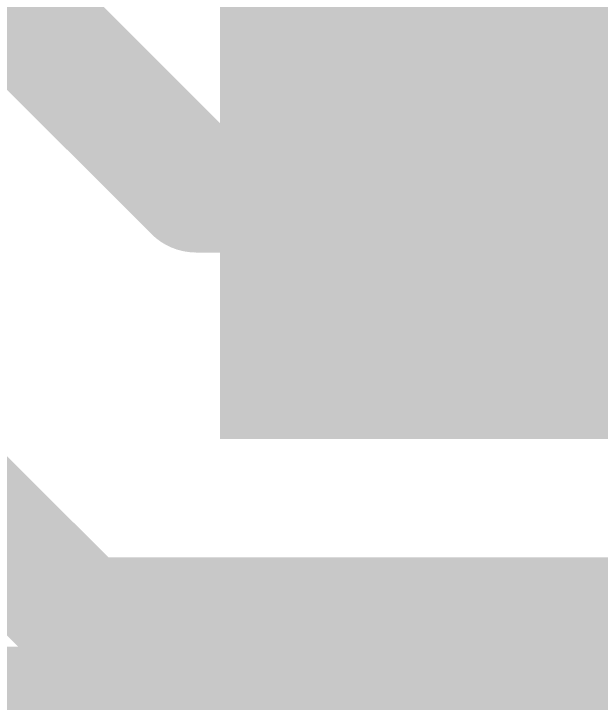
# Model space of a CAD drawing. Extents: x -33 to 74, y -20 to 37.
# Drawn here: x 9.618 to 10.792, y 6.323 to 7.716 of the extents above; entities that cross this region are included whole.
import ezdxf

# ---------------------------------------------------------------- set-up
doc = ezdxf.new("R2010")
doc.units = 0
doc.layers.add('1', color=12, linetype='CONTINUOUS')
doc.layers.add('51', color=53, linetype='CONTINUOUS')

# ---------------------------------------------------------------- blocks, each defined once
blk = doc.blocks.new('RECT')
blk.add_solid([(-0.5, -0.5), (0.5, -0.5), (-0.5, 0.5), (0.5, 0.5)])

msp = doc.modelspace()

# ---------------------------------------------------------------- linework, layer by layer
at = {"layer": '1', "const_width": 0.254}
for points in [[(9.9822, 7.366), (9.4022, 7.946)], [(10.58, 7.366), (9.9822, 7.366)], [(9.47, 6.786), (9.7536, 6.5024)], [(9.7536, 6.5024), (12.1158, 6.5024)]]:
    msp.add_lwpolyline(points, dxfattribs=at)
at = {"layer": '1', "const_width": 0.127}
for points in [[(9.9822, 7.4295, 1), (9.9822, 7.3025)], [(10.58, 7.3025, 1), (10.58, 7.4295)], [(9.9373, 7.3211, 1), (10.0271, 7.4109)], [(9.7536, 6.5659, 1), (9.7536, 6.4389)], [(9.7087, 6.4575, 1), (9.7985, 6.5473)]]:
    msp.add_lwpolyline(points, format="xyb", dxfattribs=at)
at = {"layer": '51', "const_width": 0.127}
msp.add_lwpolyline([(12.065, 6.387), (5.715, 6.387)], dxfattribs=at)

# ---------------------------------------------------------------- block references
at = {"layer": '1', "xscale": 1.1, "rotation": 180}
msp.add_blockref('RECT', (10.58, 7.366), dxfattribs=at)
at = {"layer": '51', "xscale": 0.5001, "yscale": 0.95, "rotation": 180}
msp.add_blockref('RECT', (10.8498, 7.3609), dxfattribs=at)

doc.saveas('drawing.dxf')
